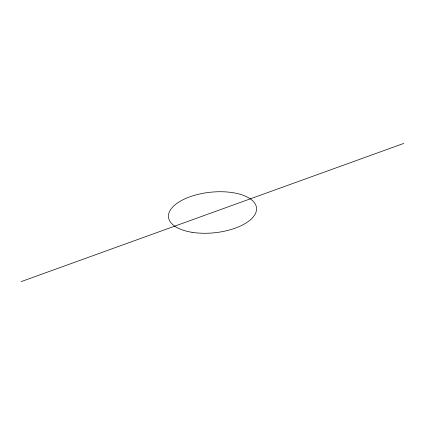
<?xml version="1.0" encoding="UTF-8"?>
<svg xmlns="http://www.w3.org/2000/svg" width="425" height="425" viewBox="0 0 425 425"><rect width="100%" height="100%" fill="white"/><g stroke="black" fill="none" stroke-linecap="round" stroke-linejoin="round"><path stroke-width="0.64" d="M21.25 281.584L403.75 143.416M192.036 232.31A44.258 20.368 -6 0 0 256.53 208.027A44.258 20.368 -6 0 0 188.928 197.163A44.258 20.368 -6 0 0 192.036 232.31"/></g></svg>
